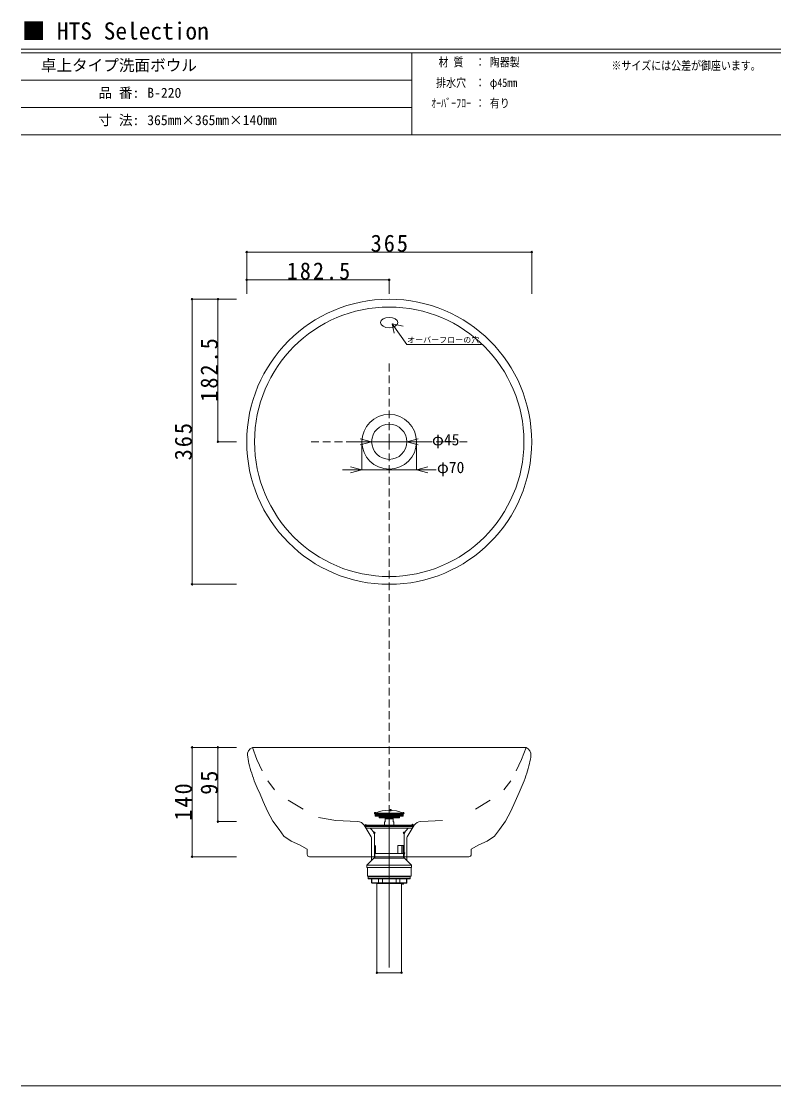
# Model space of a CAD drawing. Units: millimetres, scale not verified. Extents: x -1002 to 1017, y -687 to 676.
# Drawn here: x -1002 to -38, y -687 to 676 of the extents above; entities that cross this region are included whole.
import ezdxf
from ezdxf.enums import TextEntityAlignment as Align

# ---------------------------------------------------------------- set-up
doc = ezdxf.new("R2010")
doc.units = ezdxf.units.MM
doc.header["$LTSCALE"] = 5
doc.header["$PDMODE"] = 32
doc.header["$PDSIZE"] = 2
doc.linetypes.add('DASHED2', pattern=[3, 2, -1])
doc.layers.add('F-0', color=7, linetype='Continuous', lineweight=15)
doc.styles.add('ＭＳ ゴシック', font='')
doc.styles.get('ＭＳ ゴシック').set_extended_font_data('MS Gothic')

msp = doc.modelspace()

# ---------------------------------------------------------------- linework, layer by layer
at = {"layer": 'F-0'}
for p, q in [((1002.034, 640.036), (-1002.086, 640.036)), ((1002.034, 635.036), (-1002.086, 635.036)), ((-502.086, 635.036), (-502.086, 530.036)), ((-502.086, 600.036), (-1002.086, 600.036)), ((-502.086, 565.036), (-1002.086, 565.036)), ((1002.034, 530.036), (-1002.086, 530.036)), ((-713.391, 380.141), (-348.391, 380.141)), ((-713.391, 380.141), (-713.391, 326.807)), ((-348.391, 380.141), (-348.391, 326.807)), ((-713.391, 344.622), (-530.891, 344.622)), ((-713.391, 344.622), (-713.391, 326.807)), ((-530.891, 344.622), (-530.891, 326.807)), ((-783.359, 319.792), (-783.359, -45.208)), ((-783.359, 319.792), (-726.528, 319.792)), ((-750.208, 319.792), (-750.208, 137.292)), ((-750.208, 319.792), (-726.528, 319.792)), ((-527.119, 288.442), (-524.476, 276.216)), ((-527.119, 288.442), (-512.911, 285.138)), ((-750.208, 137.292), (-726.528, 137.292)), ((-553.391, 137.292), (-578.391, 137.292)), ((-553.391, 137.292), (-567.88, 141.175)), ((-553.391, 137.292), (-567.88, 133.41)), ((-565.891, 101.52), (-565.891, 137.292)), ((-553.391, 137.292), (-508.391, 137.292)), ((-508.391, 137.292), (-493.903, 141.175)), ((-508.391, 137.292), (-483.391, 137.292)), ((-508.391, 137.292), (-493.903, 133.41)), ((-495.891, 101.52), (-495.891, 137.292)), ((-565.891, 101.52), (-590.891, 101.52)), ((-565.891, 101.52), (-580.38, 105.402)), ((-565.891, 101.52), (-580.38, 97.637)), ((-565.891, 101.52), (-495.891, 101.52)), ((-495.891, 101.52), (-481.403, 105.402)), ((-495.891, 101.52), (-470.891, 101.52)), ((-495.891, 101.52), (-481.403, 97.637)), ((-783.359, -45.208), (-726.528, -45.208)), ((-783.359, -253.965), (-783.359, -393.968)), ((-783.359, -253.965), (-726.528, -253.965)), ((-750.208, -253.965), (-750.208, -343.965)), ((-750.208, -253.965), (-726.528, -253.965)), ((-635.891, -253.965), (-706.172, -253.965)), ((-706.172, -253.965), (-700.328, -269.618)), ((-635.891, -253.965), (-355.611, -253.965)), ((-355.611, -253.965), (-361.455, -269.618)), ((-700.328, -269.618), (-693.588, -283.893)), ((-361.455, -269.618), (-368.195, -283.893)), ((-686.45, -296.978), (-677.727, -308.476)), ((-375.333, -296.978), (-384.056, -308.476)), ((-660.28, -321.561), (-641.248, -333.06)), ((-401.502, -321.561), (-420.535, -333.06)), ((-548.891, -338.327), (-512.891, -338.327)), ((-548.891, -338.327), (-548.891, -339.327)), ((-548.891, -339.327), (-512.891, -339.327)), ((-548.891, -340.027), (-512.891, -340.027)), ((-548.891, -341.327), (-548.891, -340.027)), ((-548.691, -339.827), (-513.092, -339.827)), ((-543.891, -339.827), (-543.891, -339.327)), ((-517.891, -339.827), (-517.891, -339.327)), ((-512.891, -338.327), (-512.891, -339.327)), ((-512.891, -341.327), (-512.891, -340.027)), ((-750.208, -343.965), (-750.208, -348.965)), ((-750.208, -348.965), (-726.528, -348.965)), ((-553.842, -368.381), (-562.958, -353.692)), ((-560.891, -353.677), (-500.891, -353.677)), ((-560.891, -354.977), (-560.891, -353.677)), ((-548.891, -341.327), (-512.891, -341.327)), ((-548.391, -341.827), (-513.391, -341.827)), ((-543.891, -343.327), (-543.891, -341.827)), ((-543.891, -343.327), (-517.891, -343.327)), ((-543.891, -343.327), (-517.891, -343.327)), ((-543.891, -343.327), (-543.891, -344.327)), ((-543.891, -344.327), (-517.891, -344.327)), ((-536.791, -349.327), (-535.891, -349.327)), ((-536.791, -353.677), (-536.791, -349.327)), ((-535.891, -349.327), (-535.891, -344.332)), ((-525.891, -345.327), (-535.891, -345.327)), ((-525.891, -349.327), (-525.891, -344.332)), ((-525.891, -349.327), (-524.992, -349.327)), ((-524.991, -353.677), (-524.991, -349.327)), ((-517.891, -343.327), (-517.891, -341.827)), ((-517.891, -343.327), (-517.891, -344.327)), ((-507.941, -368.381), (-498.825, -353.692)), ((-500.891, -354.977), (-500.891, -353.677)), ((-462.566, -347.577), (-490.328, -348.965)), ((-560.891, -354.977), (-500.891, -354.977)), ((-559.41, -355.205), (-560.891, -354.977)), ((-559.41, -355.205), (-560.891, -354.977)), ((-560.891, -355.205), (-500.891, -355.205)), ((-560.891, -357.205), (-560.891, -355.205)), ((-560.891, -357.205), (-500.891, -357.205)), ((-549.891, -363.305), (-555.141, -357.205)), ((-549.891, -370.677), (-549.891, -363.305)), ((-549.891, -370.677), (-549.891, -363.305)), ((-549.891, -365.105), (-549.891, -381.472)), ((-511.891, -363.305), (-506.641, -357.205)), ((-511.891, -370.677), (-511.891, -363.305)), ((-511.891, -365.105), (-511.891, -381.472)), ((-502.373, -355.205), (-500.891, -354.977)), ((-502.373, -355.205), (-500.891, -354.977)), ((-500.891, -357.205), (-500.891, -355.205)), ((-553.391, -369.963), (-553.391, -398.968)), ((-549.891, -381.472), (-549.891, -389.687)), ((-548.591, -389.687), (-548.591, -379.687)), ((-520.019, -379.687), (-511.891, -379.687)), ((-520.019, -389.687), (-520.019, -379.687)), ((-514.589, -389.687), (-514.589, -379.687)), ((-513.192, -389.687), (-513.192, -379.687)), ((-511.891, -379.687), (-511.891, -389.482)), ((-508.391, -369.963), (-508.391, -381.646)), ((-508.391, -378.973), (-508.391, -398.437)), ((-783.359, -393.968), (-726.528, -393.968)), ((-635.891, -390.968), (-635.891, -384.108)), ((-428.891, -393.968), (-632.891, -393.968)), ((-511.891, -389.687), (-549.891, -389.687)), ((-549.891, -395.687), (-549.891, -389.687)), ((-549.891, -395.687), (-549.891, -389.687)), ((-549.391, -389.687), (-549.391, -395.687)), ((-512.391, -389.687), (-512.391, -395.687)), ((-511.891, -395.687), (-511.891, -389.687)), ((-425.891, -390.968), (-425.891, -384.108)), ((-502.141, -404.769), (-559.641, -404.769)), ((-559.641, -407.687), (-559.641, -404.769)), ((-559.641, -407.687), (-502.141, -407.687)), ((-559.583, -404.628), (-550.641, -395.687)), ((-502.2, -404.628), (-559.583, -404.628)), ((-558.891, -407.687), (-558.891, -418.687)), ((-550.641, -395.687), (-511.141, -395.687)), ((-502.2, -404.628), (-511.141, -395.687)), ((-502.891, -407.687), (-502.891, -418.687)), ((-502.141, -407.687), (-502.141, -404.769)), ((-502.892, -418.687), (-558.891, -418.687)), ((-557.891, -419.687), (-503.891, -419.687)), ((-557.891, -421.787), (-503.891, -421.787)), ((-557.391, -422.287), (-504.391, -422.287)), ((-557.141, -419.687), (-557.141, -418.687)), ((-553.391, -422.287), (-553.391, -427.187)), ((-553.211, -427.187), (-553.211, -422.287)), ((-544.512, -427.187), (-544.512, -422.287)), ((-539.591, -427.187), (-539.591, -422.287)), ((-522.192, -427.187), (-522.192, -422.287)), ((-517.271, -427.187), (-517.271, -422.287)), ((-508.571, -427.187), (-508.571, -422.287)), ((-508.391, -422.287), (-508.391, -427.187)), ((-504.641, -419.687), (-504.641, -418.687)), ((-553.391, -427.187), (-508.391, -427.187)), ((-508.892, -427.687), (-552.891, -427.687)), ((-546.641, -428.187), (-515.141, -428.187)), ((-546.391, -428.187), (-546.391, -427.687)), ((-515.391, -428.187), (-515.391, -427.687)), ((-1002.086, -687.064), (1002.034, -687.064))]:
    msp.add_line(p, q, dxfattribs=at)
at = {"layer": 'F-0', "linetype": 'DASHED2'}
for q in [(-530.891, 237.292), (-630.891, 137.292), (-530.891, -522.82), (-430.891, 137.292)]:
    msp.add_line((-530.891, 137.292), q, dxfattribs=at)
at = {"layer": 'F-0', "color": 1, "lineweight": 18}
msp.add_line((-530.891, -535.772), (-530.891, -333.335), dxfattribs=at)
at = {"layer": 'F-0', "lineweight": 18}
for p, q in [((-546.641, -427.687), (-546.641, -542.486)), ((-515.141, -427.687), (-515.141, -542.486)), ((-546.641, -542.486), (-515.141, -542.486)), ((-546.441, -542.687), (-546.641, -542.486)), ((-546.441, -542.687), (-515.342, -542.687)), ((-515.342, -542.687), (-515.141, -542.486))]:
    msp.add_line(p, q, dxfattribs=at)
at = {"layer": 'F-0'}
for points in [[(-527.119, 288.442), (-508.215, 261.772), (-412.758, 261.772)], [(-697.192, -311.811), (-692.38, -323.165), (-686.598, -335.556), (-679.989, -348.223), (-672.004, -358.962), (-665.671, -367.498), (-656.309, -374.106), (-645.845, -378.512), (-635.891, -384.108)], [(-364.591, -311.811), (-369.402, -323.165), (-375.185, -335.556), (-381.794, -348.223), (-389.779, -358.962), (-396.112, -367.498), (-405.474, -374.106), (-415.938, -378.512), (-425.891, -384.108)], [(-621.422, -343.611), (-599.217, -347.577), (-571.455, -348.965)], [(-557.891, -419.687), (-557.891, -421.787), (-557.891, -419.687)], [(-503.891, -419.687), (-503.891, -421.787), (-503.891, -419.687)], [(-553.211, -427.187), (-553.211, -427.205), (-553.21, -427.223), (-553.208, -427.241), (-553.206, -427.259), (-553.203, -427.277), (-553.2, -427.295), (-553.196, -427.312), (-553.191, -427.33), (-553.186, -427.348), (-553.18, -427.365), (-553.173, -427.382), (-553.166, -427.399), (-553.158, -427.415), (-553.149, -427.432), (-553.14, -427.448), (-553.131, -427.463), (-553.12, -427.478), (-553.11, -427.493), (-553.098, -427.508), (-553.087, -427.522), (-553.074, -427.535), (-553.061, -427.548), (-553.048, -427.561), (-553.034, -427.573), (-553.02, -427.585), (-553.005, -427.596), (-552.991, -427.606), (-552.975, -427.616), (-552.96, -427.625), (-552.944, -427.634), (-552.928, -427.642), (-552.911, -427.649)], [(-552.886, -427.659), (-552.88, -427.661), (-552.874, -427.663), (-552.867, -427.665), (-552.861, -427.667), (-552.854, -427.669), (-552.848, -427.671), (-552.841, -427.673), (-552.835, -427.674), (-552.828, -427.676), (-552.821, -427.677), (-552.815, -427.678), (-552.808, -427.68), (-552.802, -427.681), (-552.795, -427.682), (-552.788, -427.683), (-552.782, -427.684), (-552.775, -427.684), (-552.768, -427.685), (-552.761, -427.685), (-552.755, -427.686), (-552.748, -427.686), (-552.741, -427.686), (-552.735, -427.687), (-552.728, -427.687)], [(-544.512, -427.187), (-544.511, -427.201), (-544.511, -427.215), (-544.51, -427.23), (-544.509, -427.244), (-544.508, -427.259), (-544.506, -427.273), (-544.504, -427.287), (-544.501, -427.302), (-544.499, -427.316), (-544.495, -427.33), (-544.492, -427.344), (-544.488, -427.358), (-544.484, -427.372), (-544.48, -427.386), (-544.475, -427.4), (-544.47, -427.413), (-544.465, -427.427), (-544.459, -427.44), (-544.453, -427.453), (-544.446, -427.466), (-544.44, -427.479), (-544.432, -427.491), (-544.425, -427.504), (-544.417, -427.516), (-544.409, -427.528), (-544.4, -427.539), (-544.391, -427.551), (-544.382, -427.562), (-544.372, -427.573), (-544.362, -427.583), (-544.352, -427.593), (-544.341, -427.603), (-544.33, -427.612), (-544.318, -427.621), (-544.307, -427.63), (-544.294, -427.638), (-544.282, -427.645), (-544.269, -427.652), (-544.256, -427.658)], [(-544.256, -427.658), (-544.242, -427.664), (-544.229, -427.669), (-544.215, -427.674), (-544.201, -427.678), (-544.187, -427.681), (-544.172, -427.683), (-544.158, -427.685), (-544.144, -427.686), (-544.129, -427.687)], [(-539.591, -427.187), (-539.591, -427.196), (-539.591, -427.205), (-539.591, -427.215), (-539.591, -427.224), (-539.591, -427.233), (-539.591, -427.243), (-539.59, -427.252), (-539.59, -427.261), (-539.59, -427.271), (-539.59, -427.28), (-539.589, -427.289), (-539.589, -427.299), (-539.588, -427.308), (-539.588, -427.317), (-539.587, -427.327), (-539.587, -427.336), (-539.586, -427.345), (-539.585, -427.355), (-539.585, -427.364), (-539.584, -427.373), (-539.583, -427.383), (-539.582, -427.392), (-539.582, -427.401), (-539.581, -427.41), (-539.58, -427.42), (-539.579, -427.429), (-539.578, -427.438), (-539.577, -427.448), (-539.576, -427.457), (-539.574, -427.466), (-539.573, -427.475), (-539.572, -427.484), (-539.57, -427.494), (-539.569, -427.503), (-539.567, -427.512), (-539.565, -427.521), (-539.564, -427.531), (-539.562, -427.54), (-539.56, -427.549)], [(-539.56, -427.549), (-539.558, -427.558), (-539.556, -427.568), (-539.553, -427.577), (-539.551, -427.586), (-539.549, -427.595), (-539.546, -427.603), (-539.543, -427.612), (-539.541, -427.621), (-539.537, -427.629), (-539.534, -427.638), (-539.53, -427.647), (-539.525, -427.656), (-539.52, -427.665), (-539.514, -427.674), (-539.507, -427.68), (-539.499, -427.685), (-539.49, -427.687)], [(-522.223, -427.549), (-522.225, -427.558), (-522.227, -427.568), (-522.229, -427.577), (-522.232, -427.586), (-522.234, -427.595), (-522.237, -427.603), (-522.239, -427.612), (-522.242, -427.621), (-522.245, -427.629), (-522.249, -427.638), (-522.253, -427.647), (-522.258, -427.656), (-522.263, -427.665), (-522.269, -427.674), (-522.276, -427.68), (-522.284, -427.685), (-522.293, -427.687)], [(-522.192, -427.187), (-522.192, -427.196), (-522.192, -427.205), (-522.192, -427.215), (-522.192, -427.224), (-522.192, -427.233), (-522.192, -427.243), (-522.192, -427.252), (-522.193, -427.261), (-522.193, -427.271), (-522.193, -427.28), (-522.194, -427.289), (-522.194, -427.299), (-522.195, -427.308), (-522.195, -427.317), (-522.196, -427.327), (-522.196, -427.336), (-522.197, -427.345), (-522.197, -427.355), (-522.198, -427.364), (-522.199, -427.373), (-522.2, -427.383), (-522.2, -427.392), (-522.201, -427.401), (-522.202, -427.41), (-522.203, -427.42), (-522.204, -427.429), (-522.205, -427.438), (-522.206, -427.448), (-522.207, -427.457), (-522.209, -427.466), (-522.21, -427.475), (-522.211, -427.484), (-522.213, -427.494), (-522.214, -427.503), (-522.216, -427.512), (-522.217, -427.521), (-522.219, -427.531), (-522.221, -427.54), (-522.223, -427.549)], [(-517.527, -427.658), (-517.54, -427.664), (-517.554, -427.669), (-517.568, -427.674), (-517.582, -427.678), (-517.596, -427.681), (-517.611, -427.683), (-517.625, -427.685), (-517.639, -427.686), (-517.654, -427.687)], [(-517.271, -427.187), (-517.272, -427.201), (-517.272, -427.215), (-517.273, -427.23), (-517.274, -427.244), (-517.275, -427.259), (-517.277, -427.273), (-517.279, -427.287), (-517.282, -427.302), (-517.284, -427.316), (-517.287, -427.33), (-517.291, -427.344), (-517.295, -427.358), (-517.299, -427.372), (-517.303, -427.386), (-517.308, -427.4), (-517.313, -427.413), (-517.318, -427.427), (-517.324, -427.44), (-517.33, -427.453), (-517.337, -427.466), (-517.343, -427.479), (-517.351, -427.491), (-517.358, -427.504), (-517.366, -427.516), (-517.374, -427.528), (-517.383, -427.539), (-517.392, -427.551), (-517.401, -427.562), (-517.411, -427.573), (-517.421, -427.583), (-517.431, -427.593), (-517.442, -427.603), (-517.453, -427.612), (-517.465, -427.621), (-517.476, -427.63), (-517.489, -427.638), (-517.501, -427.645), (-517.514, -427.652), (-517.527, -427.658)], [(-508.897, -427.659), (-508.903, -427.661), (-508.909, -427.663), (-508.916, -427.665), (-508.922, -427.667), (-508.929, -427.669), (-508.935, -427.671), (-508.942, -427.673), (-508.948, -427.674), (-508.955, -427.676), (-508.961, -427.677), (-508.968, -427.678), (-508.975, -427.68), (-508.981, -427.681), (-508.988, -427.682), (-508.995, -427.683), (-509.001, -427.684), (-509.008, -427.684), (-509.015, -427.685), (-509.022, -427.685), (-509.028, -427.686), (-509.035, -427.686), (-509.042, -427.686), (-509.048, -427.687), (-509.055, -427.687)], [(-508.571, -427.187), (-508.572, -427.205), (-508.573, -427.223), (-508.574, -427.241), (-508.577, -427.259), (-508.58, -427.277), (-508.583, -427.295), (-508.587, -427.312), (-508.592, -427.33), (-508.597, -427.348), (-508.603, -427.365), (-508.61, -427.382), (-508.617, -427.399), (-508.625, -427.415), (-508.634, -427.432), (-508.643, -427.448), (-508.652, -427.463), (-508.662, -427.478), (-508.673, -427.493), (-508.685, -427.508), (-508.696, -427.522), (-508.709, -427.535), (-508.722, -427.548), (-508.735, -427.561), (-508.749, -427.573), (-508.763, -427.585), (-508.777, -427.596), (-508.792, -427.606), (-508.808, -427.616), (-508.823, -427.625), (-508.839, -427.634), (-508.855, -427.642), (-508.872, -427.649)]]:
    msp.add_lwpolyline(points, dxfattribs=at)
for radius in [182.5, 172.5, 35, 22.5]:
    msp.add_circle((-530.891, 137.292), radius, dxfattribs=at)
for centre, radius, start, end in [((-702.422, -263.235), 10, 112.024, 187.52787), ((-359.361, -263.235), 10, 352.47213, 67.976), ((-614.774, -251.763), 98.396, 186.92, 193.42155), ((-447.008, -251.763), 98.396, 346.57845, 353.08), ((-536.188, -233.01), 179.189, 193.42159, 197.57233), ((-525.595, -233.01), 179.189, 342.42767, 346.57841), ((-522.574, -228.698), 193.47, 197.57236, 201.59618), ((-539.209, -228.698), 193.47, 338.40382, 342.42764), ((-550.705, -239.834), 163.214, 201.59618, 206.16732), ((-511.078, -239.834), 163.214, 333.83268, 338.40382), ((-530.891, -376.827), 42.5, 64.94238, 115.05762), ((-548.691, -340.027), 0.2, 90, 180), ((-513.091, -340.027), 0.2, 0, 90), ((-571.455, -358.965), 10, 31.82197, 90), ((-548.391, -341.327), 0.5, 180, 270), ((-513.391, -341.327), 0.5, 270, 0), ((-490.328, -358.965), 10, 90, 148.17803), ((-556.391, -369.963), 3, 0, 31.82197), ((-505.391, -369.963), 3, 148.17803, 180), ((-632.891, -390.968), 3, 180, 270), ((-428.891, -390.968), 3, 270, 0), ((-559.441, -404.769), 0.2, 135, 180), ((-502.341, -404.769), 0.2, 0, 45), ((-557.391, -421.787), 0.5, 180, 270), ((-504.391, -421.787), 0.5, 270, 0), ((-552.891, -427.187), 0.5, 180, 270), ((-552.728, -427.216), 0.47, 247.09102, 250.33614), ((-509.055, -427.216), 0.47, 289.66386, 292.90898), ((-508.891, -427.187), 0.5, 270, 0)]:
    msp.add_arc(centre, radius, start, end, dxfattribs=at)
msp.add_ellipse((-530.891, 289.792), major_axis=(11, 0), ratio=0.6, dxfattribs=at)
for p in [(-713.391, 380.141), (-348.391, 380.141), (-713.391, 344.622), (-530.891, 344.622), (-783.359, 319.792), (-750.208, 319.792), (-750.208, 137.292), (-783.359, -45.208), (-783.359, -253.965), (-750.208, -253.965), (-548.891, -338.17), (-529.034, -334.327), (-512.891, -338.17), (-750.208, -348.965), (-560.891, -353.677), (-500.891, -353.347), (-549.891, -363.305), (-511.891, -363.305), (-783.359, -393.968), (-511.891, -389.482), (-513.284, -428.187), (-546.641, -542.486), (-515.141, -542.486)]:
    msp.add_point(p, dxfattribs=at)

# ---------------------------------------------------------------- texts
at = {"layer": 'F-0', "style": 'ＭＳ ゴシック'}
for s, height, p in [('■ HTS Selection', 21.99, (-1001.367, 645.583)), ('卓上タイプ洗面ボウル', 14.66, (-977.086, 607.536)), ('品 番:', 12.83, (-903.336, 573.786)), ('B-220', 12.83, (-840.774, 573.786)), ('寸 法:', 12.83, (-903.336, 538.786)), ('365mm×365mm×140mm', 12.83, (-840.774, 538.786)), ('φ45', 14.66, (-476.09, 128.307)), ('φ70', 14.66, (-469.757, 92.786))]:
    msp.add_text(s, height=height, dxfattribs=at).set_placement(p, align=Align.BOTTOM_LEFT)
at = {"layer": 'F-0', "style": 'ＭＳ ゴシック', "width": 0.85}
for s, p in [('材 質', (-467.711, 614.411)), ('：', (-420.836, 614.411)), ('陶器製', (-402.086, 614.411)), ('※サイズには公差が御座います。', (-246.359, 610.036)), ('排水穴', (-470.836, 588.161)), ('：', (-420.836, 588.161)), ('φ45mm', (-402.086, 588.161)), ('ｵｰﾊﾞｰﾌﾛｰ', (-477.086, 561.911)), ('：', (-420.836, 561.911)), ('有り', (-402.086, 561.911))]:
    msp.add_text(s, height=11, dxfattribs=at).set_placement(p, align=Align.BOTTOM_LEFT)
at = {"layer": 'F-0', "color": 4, "style": 'ＭＳ ゴシック'}
msp.add_text('オーバーフローの穴', height=7.331, dxfattribs=at).set_placement((-507.986, 261.772), align=Align.BOTTOM_LEFT)
at = {"layer": 'F-0', "color": 3, "char_height": 21.99, "attachment_point": 7, "style": 'ＭＳ ゴシック'}
for s, insert in [('\\T1.18;\\W0.95;365', (-554.641, 380.141)), ('\\T1.18;\\W0.95;182.5', (-662.141, 344.622))]:
    msp.add_mtext(s, dxfattribs=dict(at, insert=insert))
at = {"layer": 'F-0', "color": 3, "char_height": 21.99, "attachment_point": 7, "rotation": 90, "style": 'ＭＳ ゴシック'}
for s, insert in [('\\T1.18;\\W0.95;182.5', (-750.208, 188.542)), ('\\T1.18;\\W0.95;365', (-783.359, 113.542)), ('\\T1.17;\\W0.95;95', (-750.208, -314.59)), ('\\T1.18;\\W0.95;140', (-783.359, -347.717))]:
    msp.add_mtext(s, dxfattribs=dict(at, insert=insert))

doc.saveas('drawing.dxf')
